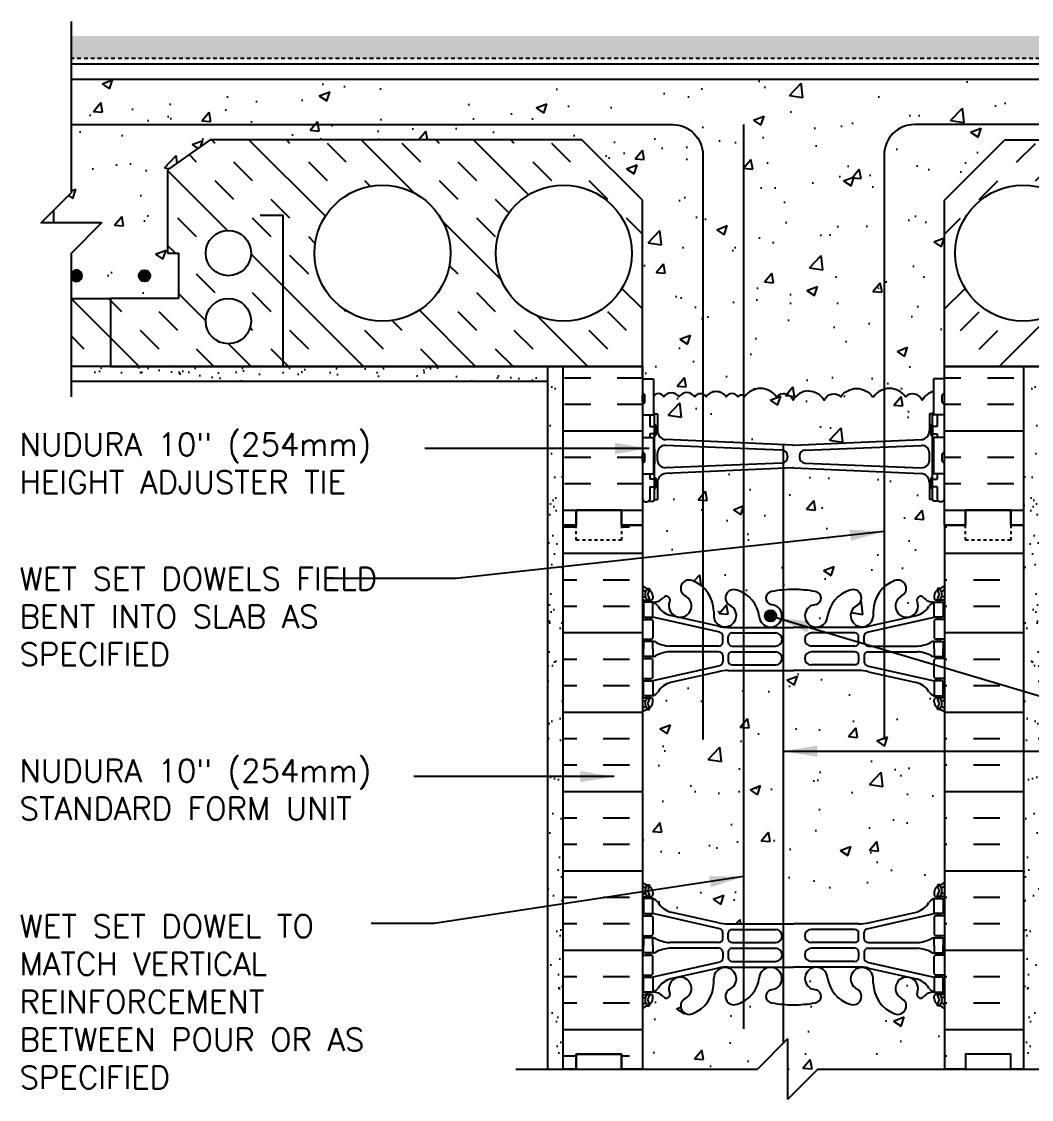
# Model space of a CAD drawing. Header units: inches. Extents: x 241.5 to 293.3, y 25.6 to 101.2.
# Drawn here: x 241.5 to 274.92, y 60.68 to 96.34 of the extents above; entities that cross this region are included whole.
import ezdxf

# ---------------------------------------------------------------- set-up
doc = ezdxf.new("R2010")
doc.units = ezdxf.units.IN
doc.header["$LTSCALE"] = 0.5
doc.header["$MEASUREMENT"] = 0
doc.linetypes.add('DASHED2', pattern=[0.375, 0.25, -0.125])
for name, color, linetype in [('HATCH', 12, 'Continuous'), ('line25', 2, 'Continuous'), ('LINE3', 3, 'Continuous'), ('LINE50', 5, 'Continuous'), ('LINE9', 9, 'Continuous'), ('TEXT', 4, 'Continuous'), ('Web_Edge', 9, 'Continuous')]:
    doc.layers.add(name, color=color, linetype=linetype)
doc.styles.add('DIM', font='romans.shx', dxfattribs={"width": 0.7})
doc.styles.add('ROMANS', font='romans.shx', dxfattribs={"height": 0.75})
doc.styles.get("Standard").update_dxf_attribs({"font": 'romans.shx', "height": 0.75})
doc.linetypes.add('STEEL', pattern='A,0.5,-0.2,["X",Standard,S=0.1,R=0,X=-0.1,Y=-0.05],-0.1', length=0.8)
doc.dimstyles.new('ext_12', dxfattribs={"dimscale": 12, "dimtxt": 0.09375, "dimasz": 0.09375, "dimexe": 0.09375, "dimexo": 0.0625, "dimgap": 0.0625, "dimtad": 1, "dimdec": 1, "dimzin": 3, "dimdsep": 46, "dimlunit": 4, "dimtxsty": 'DIM', "dimcen": 0.09, "dimdle": 0.09375, "dimclrt": 4, "dimadec": 0, "dimazin": 0, "dimtfac": 1, "dimtdec": 1, "dimtmove": 2, "dimatfit": 3, "dimfxl": 1, "dimfrac": 2, "dimtolj": 1, "dimtzin": 0, "dimarcsym": 0})
pattern_1 = [(135, (538.7074, 14.3547), (1.856155, 1.856155), []), (135, (539.326, 14.9734), (1.856155, 1.856155), [0.875, -0.875]), (135, (539.9448, 15.5921), (1.856155, 1.856155), [0.875, -0.875])]
pattern_2 = [(50, (0, 0), (3.5863, -0.31376), [0.375, -4.125]), (355, (0, 0), (-0.693757, 3.76096), [0.3, -3.3]), (100.4514, (0.299, -0.026), (2.892544, 3.4472), [0.3187, -3.50571]), (46.1842, (0, 1), (5.336207, -0.827596), [0.5625, -6.1875]), (96.6356, (0.4447, 0.931), (4.67331, 4.87059), [0.47805, -5.25857]), (351.1842, (0, 1), (4.67331, 4.87059), [0.45, -4.95]), (21, (0.5, 0.75), (2.984535, -2.013094), [0.375, -4.125]), (326, (0.5, 0.75), (1.216577, 3.62575), [0.3, -3.3]), (71.4514, (0.7487, 0.5822), (4.20111, 1.612656), [0.3187, -3.50571]), (37.5, (0, 0), (0.0607993, 1.6644693), [0, -3.26, 0, -3.35, 0, -3.3125]), (7.5, (0, 0), (1.315348, 1.972059), [0, -1.91, 0, -3.185, 0, -1.2625]), (327.5, (-1.115, 0), (2.669112, -0.1127744), [0, -1.25, 0, -3.9, 0, -5.175]), (317.5, (-1.615, 0), (2.91593, 0.500525), [0, -1.625, 0, -2.59, 0, -3.675])]

msp = doc.modelspace()

# ---------------------------------------------------------------- hatches: boundary and pattern name
at = {"layer": 'HATCH'}
h = msp.add_hatch(dxfattribs=at)
h.set_pattern_fill('GRAVEL', color=256, style=0)
h.set_pattern_definition([(228.0128, (0.72, 1), (-7.999998232, -9.000001342), [0.134536, -13.319088]), (184.9697, (0.63, 0.9), (12.0000010515, 0.999991307), [0.230868, -22.855925]), (132.5104, (0.4, 0.88), (9.999990718, -11.000008674), [0.162788, -16.116032]), (267.2737, (0.01, 0.63), (0.999996018, 20.000000295), [0.210238, -20.813558]), (292.8337, (0, 0.42), (-5.0000099054, 11.999996412), [0.206155, -20.409373]), (357.2737, (0.08, 0.23), (-20.000000295, 0.999996018), [0.210238, -20.813558]), (37.6942, (0.29, 0.22), (-13.0000073456, -9.999990405), [0.278029, -27.524849]), (72.2553, (0.51, 0.39), (7.0000107627, 21.9999962312), [0.262488, -25.986321]), (121.4296, (0.59, 0.64), (-8.000008234, 12.9999950365), [0.21095, -20.884073]), (175.2364, (0.48, 0.82), (11.000000946, -0.999991533), [0.240832, -11.800763]), (222.3974, (0.24, 0.84), (-12.000007351, -10.999992082), [0.311448, -30.833375]), (138.8141, (1, 0.62), (-7.000002947, 5.999997313), [0.106301, -10.523844]), (171.4692, (0.92, 0.69), (12.999998285, -2.00000791), [0.202237, -20.021511]), (225, (0.72, 0.72), (-1e-16, -1.0000003), [0.141421, -1.272792]), (203.1986, (0.65, 0.84), (4.99999973, 2.000001325), [0.076158, -7.539615]), (291.8014, (0.58, 0.81), (-0.99999991, 3.00000027), [0.107703, -5.277462]), (30.9638, (0.62, 0.71), (2.99999802, 2.00000248), [0.174929, -5.656023]), (161.5651, (0.77, 0.8), (2.00000043, -0.9999984), [0.126491, -3.035787]), (16.3895, (0, 0.81), (10.000002198, 2.99999271), [0.1772, -17.542845]), (70.3462, (0.17, 0.86), (-3.999995247, -11.000002136), [0.148661, -14.717408]), (293.1986, (0.77, 1), (-2.000001325, 4.99999973), [0.152315, -7.463458]), (343.6105, (0.83, 0.86), (-10.000002198, 2.99999271), [0.1772, -17.542845]), (339.444, (0, 0.19), (-5.000001845, 1.999995996), [0.17088, -8.373124]), (294.7751, (0.16, 0.13), (-4.99999219, 11.000003422), [0.143178, -14.174643]), (66.8014, (0.78, 0), (2.000001325, 4.99999973), [0.152315, -7.463458]), (17.354, (0.84, 0.14), (-13.000002019, -3.999994502), [0.167631, -16.595424]), (69.444, (0.29, 0), (-1.999995996, -5.000001845), [0.08544, -8.458564]), (101.3099, (0.72, 0), (-0.99999763, 4.00000075), [0.05099, -5.048029]), (165.9638, (0.71, 0.05), (3.00000055, -0.99999806), [0.206155, -3.91695]), (186.009, (0.51, 0.1), (9.999999751, 0.9999993175), [0.19105, -18.913923]), (303.6901, (0.62, 0.62), (-1.00000133, 1.99999956), [0.144222, -3.461329]), (353.1572, (0.7, 0.5), (16.9999993655, -2.000007998), [0.251794, -24.927563]), (60.9454, (0.95, 0.47), (-4.000000027, -7.000000385), [0.102956, -10.192674]), (90, (1, 0.56), (-1, 1), [0.06, -0.94]), (120.2564, (0.49, 0.13), (3.999994887, -7.000002456), [0.138924, -13.75352]), (48.0128, (0.42, 0.25), (7.999998232, 9.000001342), [0.269072, -13.184552]), (0, (0.6, 0.45), (1, 1), [0.26, -0.74]), (325.3048, (0.86, 0.45), (-9.999994259, 7.00000861), [0.158114, -15.653274]), (254.0546, (0.99, 0.36), (-0.99999989, -4.000000127), [0.145602, -7.134508]), (207.646, (0.95, 0.22), (-18.999995807, -10.000007713), [0.237065, -23.469474]), (175.4261, (0.74, 0.11), (-13.0000005583, 0.999994801), [0.250799, -24.829074])])
h.paths.add_polyline_path([(290.945, 95.871), (265.4, 95.871), (265.4, 95.121), (290.945, 95.121)])
h.paths.add_polyline_path([(265.4, 95.871), (243.154, 95.871), (243.154, 95.121), (265.4, 95.121)])
h = msp.add_hatch(dxfattribs=at)
h.set_pattern_fill('AR-CONC', color=256, scale=0.5)
h.set_pattern_definition(pattern_2)
h.paths.add_polyline_path([(272.049, 90.434), (274.049, 92.434), (286.359, 92.434), (287.763, 91.444), (287.763, 88.684), (287.403, 88.684), (287.403, 87.184), (289.653, 87.184), (290.945, 87.184), (290.945, 88.684), (289.945, 89.684), (291.543, 89.684), (291.543, 90.086), (290.945, 90.684), (290.945, 94.434), (243.154, 94.434), (243.154, 90.684), (242.556, 90.086), (242.556, 89.684), (244.154, 89.684), (243.154, 88.684), (243.154, 87.184), (244.446, 87.184), (246.696, 87.184), (246.696, 88.684), (246.336, 88.684), (246.336, 91.444), (247.74, 92.434), (260.049, 92.434), (262.049, 90.434), (262.049, 84.529), (262.414, 84.529), (262.414, 83.929, -0.606005), (262.757, 83.932, -0.520567), (263.259, 83.932, -0.520567), (263.78, 83.932, -0.520567), (264.162, 83.932, -0.520567), (264.816, 83.932, -0.520567), (265.213, 83.932, -0.520567), (265.433, 83.932, -0.520567), (266.484, 83.932, -0.520567), (267.035, 83.815, -0.257048), (267.549, 84.13, -0.257048), (268.064, 83.815, -0.520567), (268.615, 83.932, -0.520567), (269.666, 83.932, -0.053186), (269.684, 83.954, -0.053186), (269.703, 83.932, -0.520567), (270.754, 83.932, -0.520567), (271.305, 83.815, -0.199481), (271.684, 84.109), (271.684, 84.529), (272.049, 84.529)])
h = msp.add_hatch(dxfattribs=at)
h.set_pattern_fill('INSUL', color=256, scale=7, angle=45, style=0)
h.set_pattern_definition(pattern_1)
h.paths.add_polyline_path([(249.099, 86.434, 1), (247.599, 86.434, 1)], flags=16)
edge = h.paths.add_edge_path()
edge.add_arc((248.349, 88.684), 0.75, 180, 540, ccw=False)
edge = h.paths.add_edge_path()
edge.add_arc((253.446, 88.684), 2.25, 180, 540, ccw=False)
edge = h.paths.add_edge_path()
edge.add_arc((259.446, 88.684), 2.25, 180, 540, ccw=False)
h.paths.add_polyline_path([(244.446, 87.184), (246.696, 87.184), (246.696, 88.684), (246.336, 88.684), (246.336, 91.444), (247.74, 92.434), (260.049, 92.434), (262.049, 90.434), (262.049, 84.934), (244.446, 84.934)])
h = msp.add_hatch(dxfattribs=at)
h.set_pattern_fill('INSUL', color=256, scale=7, angle=45, style=0)
h.set_pattern_definition([(45, (-4.6086, 14.3547), (-1.856155, 1.856155), []), (45, (-5.2273, 14.9734), (-1.856155, 1.856155), [0.875, -0.875]), (45, (-5.846, 15.5921), (-1.856155, 1.856155), [0.875, -0.875])])
h.paths.add_polyline_path([(285, 86.434, -1), (286.5, 86.434, -1)], flags=16)
edge = h.paths.add_edge_path()
edge.add_arc((285.75, 88.684), 0.75, 0, 360)
edge = h.paths.add_edge_path()
edge.add_arc((280.653, 88.684), 2.25, 0, 360)
edge = h.paths.add_edge_path()
edge.add_arc((274.653, 88.684), 2.25, 0, 360)
h.paths.add_polyline_path([(289.653, 87.184), (287.403, 87.184), (287.403, 88.684), (287.763, 88.684), (287.763, 91.444), (286.359, 92.434), (274.049, 92.434), (272.049, 90.434), (272.049, 84.934), (289.653, 84.934)])
h = msp.add_hatch(dxfattribs=at)
h.set_pattern_fill('INSUL', color=256, scale=7, angle=45, style=0)
h.set_pattern_definition(pattern_1)
h.paths.add_polyline_path([(244.446, 87.184), (243.154, 87.184), (243.154, 84.934), (244.446, 84.934)])
h = msp.add_hatch(dxfattribs=at)
h.set_pattern_fill('AR-SAND', color=256, scale=0.5, style=0)
h.set_pattern_definition([(142.5, (460.34654, -49.55816), (0.0314967, 0.963412), [0, -0.76, 0, -0.85, 0, -0.8125]), (172.5, (460.3465, -49.5582), (-0.8848884, 1.411073), [0, -0.41, 0, -0.685, 0, -0.2625]), (212.5, (460.96154, -49.55816), (-1.557071, 0.0028295), [0, -0.25, 0, -0.9, 0, -1.175]), (222.5, (460.9615, -49.5582), (-1.503063, 0.438838), [0, -0.125, 0, -0.59, 0, -0.675])])
h.paths.add_polyline_path([(255.424, 84.934), (255.424, 84.809, 0.414214), (255.549, 84.684), (258.674, 84.684, -0.131652), (258.924, 84.617), (258.924, 84.434), (243.154, 84.434), (243.154, 84.934)])
h = msp.add_hatch(dxfattribs=at)
h.set_pattern_fill('INSUL', color=256, scale=7, style=0)
h.set_pattern_definition([(0, (273.466, 82.8075), (0, 2.625), []), (0, (273.466, 83.6825), (0, 2.625), [0.875, -0.875]), (0, (273.466, 84.5575), (0, 2.625), [0.875, -0.875])])
h.paths.add_polyline_path([(274.674, 84.934), (272.049, 84.934), (272.049, 84.529), (272.049, 79.684), (272.737, 79.684), (272.737, 80.184), (274.237, 80.184), (274.237, 79.684), (274.674, 79.684)])
h.paths.add_polyline_path([(262.049, 84.934), (259.424, 84.934), (259.424, 79.684), (259.862, 79.684), (259.862, 80.184), (261.362, 80.184), (261.362, 79.684), (262.049, 79.684)])
h = msp.add_hatch(dxfattribs=at)
h.set_pattern_fill('AR-SAND', color=256, scale=0.5, style=0)
h.set_pattern_definition([(142.5, (457.18214, -47.9762), (0.0314967, 0.963412), [0, -0.76, 0, -0.85, 0, -0.8125]), (172.5, (457.1821, -47.9762), (-0.8848884, 1.411073), [0, -0.41, 0, -0.685, 0, -0.2625]), (212.5, (457.79714, -47.9762), (-1.557071, 0.0028295), [0, -0.25, 0, -0.9, 0, -1.175]), (222.5, (457.7971, -47.9762), (-1.503063, 0.438838), [0, -0.125, 0, -0.59, 0, -0.675])])
edge = h.paths.add_edge_path()
edge.add_arc((258.674, 84.184), 0.5, 0, 60, ccw=False)
edge.add_line((259.174, 84.184), (259.174, 81.934))
edge.add_line((259.174, 81.934), (259.299, 81.434))
edge.add_line((259.299, 81.434), (259.424, 81.434))
edge.add_line((259.424, 81.434), (259.424, 79.684))
edge.add_line((259.424, 79.684), (259.424, 61.684))
edge.add_line((259.424, 61.684), (258.924, 61.684))
edge.add_line((258.924, 61.684), (258.924, 84.617))
h = msp.add_hatch(dxfattribs=at)
h.set_pattern_fill('AR-SAND', color=256, scale=0.5, style=0)
h.set_pattern_definition([(37.5, (76.9167, -47.9762), (-0.0314967, 0.963412), [0, -0.76, 0, -0.85, 0, -0.8125]), (7.5, (76.9167, -47.9762), (0.8848884, 1.411073), [0, -0.41, 0, -0.685, 0, -0.2625]), (327.5, (76.3017, -47.9762), (1.557071, 0.0028295), [0, -0.25, 0, -0.9, 0, -1.175]), (317.5, (76.3017, -47.9762), (1.503063, 0.438838), [0, -0.125, 0, -0.59, 0, -0.675])])
edge = h.paths.add_edge_path()
edge.add_arc((275.424, 84.184), 0.5, 120, 180)
edge.add_line((274.924, 84.184), (274.924, 81.934))
edge.add_line((274.924, 81.934), (274.799, 81.434))
edge.add_line((274.799, 81.434), (274.674, 81.434))
edge.add_line((274.674, 81.434), (274.674, 79.684))
edge.add_line((274.674, 79.684), (274.674, 61.684))
edge.add_line((274.674, 61.684), (275.174, 61.684))
edge.add_line((275.174, 61.684), (275.174, 84.617))
h = msp.add_hatch(dxfattribs=at)
h.set_pattern_fill('AR-CONC', color=256, scale=0.5)
h.set_pattern_definition(pattern_2)
h.paths.add_polyline_path([(272.049, 63.684, 0.08841), (271.903, 63.781), (271.813, 63.781), (271.813, 63.823, -0.249069), (271.703, 64.03), (271.703, 64.097, -0.414214), (271.766, 64.16), (271.813, 64.16), (271.813, 64.23), (271.708, 64.23, 0.231736), (271.351, 64.079, -0.8344), (271.139, 64.204), (271.151, 64.226, 2.155404), (270.612, 64.031, -1), (270.399, 63.52, -0.311223), (269.69, 64.536), (269.69, 64.701, 1.661382), (269.129, 64.348, -1), (268.916, 63.837, -0.30095), (268.179, 64.71, 1.661382), (267.618, 64.357, 0.055617), (267.798, 64.311, -0.843243), (267.763, 63.879, -0.047544), (267.049, 63.814, -0.047544), (266.336, 63.879, -0.843243), (266.301, 64.311, 0.055617), (266.481, 64.357, 1.661382), (265.919, 64.71, -0.30095), (265.183, 63.837, -1), (264.97, 64.348, 1.661382), (264.409, 64.701), (264.409, 64.536, -0.311223), (263.7, 63.52, -1), (263.487, 64.031, 2.155404), (262.948, 64.226), (262.96, 64.204, -0.834375), (262.748, 64.079, 0.23174), (262.39, 64.23), (262.285, 64.23), (262.285, 64.16), (262.333, 64.16, -0.414214), (262.395, 64.097), (262.395, 64.03, -0.249069), (262.285, 63.823), (262.285, 63.781), (262.195, 63.781, 0.088416), (262.049, 63.684), (262.049, 61.684), (265.855, 61.684), (266.855, 62.684), (266.855, 60.684), (267.855, 61.684), (272.049, 61.684)])
h.paths.add_polyline_path([(272.049, 73.491, 0.08841), (271.903, 73.589), (271.813, 73.589), (271.813, 73.63, -0.249069), (271.703, 73.837), (271.703, 73.905, -0.414214), (271.766, 73.967), (271.813, 73.967), (271.813, 74.037), (271.708, 74.037, -0.155529), (271.533, 74.172, 0.180914), (271.115, 74.483), (269.534, 74.836, 0.054974), (269.207, 74.872), (267.049, 74.872), (264.891, 74.872, 0.054974), (264.565, 74.836), (262.984, 74.483, 0.180914), (262.566, 74.172, -0.155529), (262.39, 74.037), (262.285, 74.037), (262.285, 73.967), (262.333, 73.967, -0.414214), (262.395, 73.905), (262.395, 73.837, -0.249069), (262.285, 73.63), (262.285, 73.589), (262.195, 73.589, 0.088416), (262.049, 73.491), (262.049, 67.876, 0.088416), (262.195, 67.779), (262.285, 67.779), (262.285, 67.737, -0.249069), (262.395, 67.53), (262.395, 67.462, -0.414214), (262.333, 67.4), (262.285, 67.4), (262.285, 67.33), (262.39, 67.33, -0.155529), (262.566, 67.196, 0.180914), (262.984, 66.884), (264.565, 66.531, 0.054974), (264.891, 66.495), (267.049, 66.495), (269.207, 66.495, 0.054974), (269.534, 66.531), (271.115, 66.884, 0.180914), (271.533, 67.196, -0.155529), (271.708, 67.33), (271.813, 67.33), (271.813, 67.4), (271.766, 67.4, -0.414214), (271.703, 67.462), (271.703, 67.53, -0.249069), (271.813, 67.737), (271.813, 67.779), (271.903, 67.779, 0.08841), (272.049, 67.876)])
h.paths.add_polyline_path([(272.049, 79.684), (272.049, 80.532), (271.969, 80.452), (271.879, 80.452), (271.849, 80.482), (271.699, 80.482, -0.414214), (271.649, 80.532), (271.649, 80.902), (271.599, 80.902), (271.599, 81.252), (271.649, 81.252), (271.649, 82.652), (271.599, 82.652), (271.599, 83.002), (271.649, 83.002), (271.649, 83.372, -0.327813), (271.684, 83.419), (271.684, 84.109, 0.199481), (271.305, 83.815, 0.520567), (270.754, 83.932, 0.520567), (269.703, 83.932, 0.053186), (269.684, 83.954, 0.053186), (269.666, 83.932, 0.520567), (268.615, 83.932, 0.520567), (268.064, 83.815, 0.257048), (267.549, 84.13, 0.257048), (267.035, 83.815, 0.520567), (266.484, 83.932, 0.520567), (265.433, 83.932, 0.520567), (265.213, 83.932, 0.520567), (264.816, 83.932, 0.520567), (264.162, 83.932, 0.520567), (263.78, 83.932, 0.520567), (263.259, 83.932, 0.520567), (262.757, 83.932, 0.606005), (262.414, 83.929), (262.414, 83.419, -0.327813), (262.449, 83.372), (262.449, 83.002), (262.499, 83.002), (262.499, 82.652), (262.449, 82.652), (262.449, 81.252), (262.499, 81.252), (262.499, 80.902), (262.449, 80.902), (262.449, 80.532, -0.414214), (262.399, 80.482), (262.299, 80.482), (262.249, 80.482), (262.219, 80.452), (262.129, 80.452), (262.049, 80.532), (262.049, 79.684), (262.049, 77.684, 0.088416), (262.195, 77.586), (262.285, 77.586), (262.285, 77.545, -0.249069), (262.395, 77.337), (262.395, 77.27, -0.414214), (262.333, 77.207), (262.285, 77.207), (262.285, 77.137), (262.39, 77.137, 0.231736), (262.748, 77.289, -0.8344), (262.96, 77.163), (262.948, 77.142, 2.155404), (263.487, 77.336, -1), (263.7, 77.847, -0.311223), (264.409, 76.831), (264.409, 76.666, 1.661382), (264.97, 77.019, -1), (265.183, 77.53, -0.30095), (265.919, 76.658, 1.661382), (266.481, 77.01, 0.055617), (266.301, 77.056, -0.843243), (266.336, 77.488, -0.047544), (267.049, 77.553, -0.047544), (267.763, 77.488, -0.843243), (267.798, 77.056, 0.055617), (267.618, 77.01, 1.661382), (268.179, 76.658, -0.30095), (268.916, 77.53, -1), (269.129, 77.019, 1.661382), (269.69, 76.666), (269.69, 76.831, -0.311223), (270.399, 77.847, -1), (270.612, 77.336, 2.155404), (271.151, 77.142), (271.139, 77.163, -0.834375), (271.351, 77.289, 0.23174), (271.708, 77.137), (271.813, 77.137), (271.813, 77.207), (271.766, 77.207, -0.414214), (271.703, 77.27), (271.703, 77.337, -0.249069), (271.813, 77.545), (271.813, 77.586), (271.903, 77.586, 0.08841), (272.049, 77.684)])
h.paths.add_polyline_path([(262.809, 81.583, -0.425773), (262.549, 81.833), (262.549, 82.07, -0.425773), (262.809, 82.32), (266.666, 82.169, -0.390098), (266.849, 81.969), (266.849, 81.934, -0.390098), (266.666, 81.735)], flags=16)
h.paths.add_polyline_path([(267.249, 81.934), (267.249, 81.969, -0.390098), (267.433, 82.169), (271.29, 82.32, -0.425773), (271.549, 82.07), (271.549, 81.833, -0.425773), (271.29, 81.583), (267.433, 81.735, -0.390098)], flags=16)
h = msp.add_hatch(dxfattribs=at)
h.set_pattern_fill('INSUL', color=256, scale=7, style=0)
h.paths.add_polyline_path([(262.049, 79.684), (261.362, 79.684), (261.362, 79.184), (259.862, 79.184), (259.862, 79.684), (259.424, 79.684), (259.424, 61.684), (259.862, 61.684), (259.862, 62.184), (261.362, 62.184), (261.362, 61.684), (262.049, 61.684)])
h.paths.add_polyline_path([(274.674, 79.684), (274.237, 79.684), (274.237, 79.184), (272.737, 79.184), (272.737, 79.684), (272.049, 79.684), (272.049, 61.684), (272.737, 61.684), (272.737, 62.184), (274.237, 62.184), (274.237, 61.684), (274.674, 61.684)])
at = {"layer": 'LINE3'}
for points in [[(243.154, 88.018, -4.219488), (243.154, 87.849)], [(245.759, 87.934, 1), (245.384, 87.934, 1)], [(266.481, 76.685, 1), (266.106, 76.685, 1)]]:
    msp.add_hatch(color=256, dxfattribs=at).paths.add_polyline_path(points)

# ---------------------------------------------------------------- linework, layer by layer
at = {"layer": 'HATCH'}
for p, q in [((245.703, 88.073), (245.703, 88.073)), ((246.491, 84.934), (246.464, 84.96)), ((249.319, 84.934), (249.293, 84.96)), ((254.976, 84.934), (254.95, 84.96)), ((257.804, 84.934), (257.778, 84.96))]:
    msp.add_line(p, q, dxfattribs=at)
for points in [[(267.549, 84.13, 0.257048), (267.035, 83.815, 0.520567), (266.484, 83.932, 0.520567), (265.433, 83.932, 0.520567), (265.213, 83.932, 0.520567), (264.816, 83.932, 0.520567), (264.162, 83.932, 0.520567), (263.78, 83.932, 0.520567), (263.259, 83.932, 0.520567), (262.757, 83.932, 0.606005), (262.414, 83.929, 0.204172)], [(267.549, 84.13, -0.257048), (268.064, 83.815, -0.520567), (268.615, 83.932, -0.520567), (269.666, 83.932, -0.053186), (269.684, 83.954, -0.053186)], [(271.684, 84.109, 0.199481), (271.305, 83.815, 0.520567), (270.754, 83.932, 0.520567), (269.703, 83.932, 0.053186), (269.684, 83.954)]]:
    msp.add_lwpolyline(points, format="xyb", dxfattribs=at)
at = {"layer": 'line25'}
for p, q in [((243.154, 94.434), (290.945, 94.434)), ((247.74, 92.434), (246.336, 91.444)), ((260.049, 92.434), (247.74, 92.434)), ((262.049, 90.434), (260.049, 92.434)), ((272.049, 90.434), (274.049, 92.434)), ((274.049, 92.434), (286.359, 92.434)), ((246.336, 91.444), (246.336, 88.684)), ((262.049, 84.529), (262.049, 90.434)), ((272.049, 84.529), (272.049, 90.434)), ((246.336, 88.684), (246.696, 88.684)), ((246.696, 88.684), (246.696, 87.184)), ((246.696, 87.184), (244.446, 87.184)), ((244.446, 87.184), (244.446, 84.934)), ((262.049, 84.934), (243.154, 84.934)), ((244.446, 84.934), (262.049, 84.934)), ((262.049, 84.934), (262.049, 79.684)), ((272.049, 84.934), (290.945, 84.934)), ((272.049, 79.684), (272.049, 84.934)), ((289.653, 84.934), (272.049, 84.934)), ((262.049, 84.529), (262.414, 84.529)), ((262.414, 84.529), (262.414, 83.329)), ((271.684, 84.529), (271.684, 83.329)), ((272.049, 84.529), (271.684, 84.529)), ((262.049, 83.329), (262.414, 83.329)), ((272.049, 83.329), (271.684, 83.329)), ((262.049, 82.579), (262.414, 82.579)), ((262.414, 82.579), (262.414, 81.379)), ((272.049, 82.579), (271.684, 82.579)), ((271.684, 82.579), (271.684, 81.379)), ((262.049, 81.379), (262.414, 81.379)), ((272.049, 81.379), (271.684, 81.379)), ((262.049, 79.684), (262.049, 61.684)), ((272.049, 79.684), (272.049, 61.684))]:
    msp.add_line(p, q, dxfattribs=at)
for points in [[(242.556, 90.086), (242.556, 89.684)], [(243.154, 87.184), (244.446, 87.184), (244.446, 84.934), (243.154, 84.934)]]:
    msp.add_lwpolyline(points, dxfattribs=at)
at = {"layer": 'LINE3', "linetype": 'STEEL'}
msp.add_line((243.154, 92.934), (258.549, 92.934), dxfattribs=at)
at = {"layer": 'LINE3'}
for p, q in [((265.4, 92.934), (265.4, 63.021)), ((266.709, 82.328), (266.709, 62.538))]:
    msp.add_line(p, q, dxfattribs=at)
for points in [[(258.549, 92.934), (263.049, 92.934, -0.414214), (264.049, 91.934), (264.049, 72.596)], [(275.549, 92.934), (271.049, 92.934, 0.414214), (270.049, 91.934), (270.049, 72.596)]]:
    msp.add_lwpolyline(points, format="xyb", dxfattribs=at)
for centre in [(245.571, 87.934), (266.293, 76.685)]:
    msp.add_circle(centre, 0.188, dxfattribs=at)
msp.add_arc((243.321, 87.934), 0.188, 206.6657, 153.3343, dxfattribs=at)
at = {"layer": 'LINE50', "color": 9, "linetype": 'DASHED2'}
msp.add_line((290.945, 95.121), (243.154, 95.121), dxfattribs=at)
at = {"layer": 'LINE50'}
for p, q in [((259.424, 79.684), (259.424, 84.934)), ((274.674, 79.684), (274.674, 84.934)), ((259.424, 61.684), (259.424, 79.684)), ((274.674, 61.684), (274.674, 79.684))]:
    msp.add_line(p, q, dxfattribs=at)
for points in [[(262.049, 79.684), (261.362, 79.684), (261.362, 80.184), (259.862, 80.184), (259.862, 79.684), (259.424, 79.684)], [(259.424, 79.684), (259.862, 79.684), (259.862, 80.184), (261.362, 80.184), (261.362, 79.684), (262.049, 79.684)], [(272.049, 79.684), (272.737, 79.684), (272.737, 80.184), (274.237, 80.184), (274.237, 79.684), (274.674, 79.684)], [(274.674, 79.684), (274.237, 79.684), (274.237, 80.184), (272.737, 80.184), (272.737, 79.684), (272.049, 79.684)], [(262.049, 61.684), (261.362, 61.684), (261.362, 62.184), (259.862, 62.184), (259.862, 61.684), (259.424, 61.684)], [(259.424, 61.684), (259.862, 61.684), (259.862, 62.184), (261.362, 62.184), (261.362, 61.684), (262.049, 61.684)], [(274.674, 61.684), (274.237, 61.684), (274.237, 62.184), (272.737, 62.184), (272.737, 61.684), (272.049, 61.684)]]:
    msp.add_lwpolyline(points, dxfattribs=at)
at = {"layer": 'LINE9'}
for p, q in [((258.924, 61.684), (258.924, 84.934)), ((258.924, 84.434), (243.154, 84.434)), ((262.049, 83.759), (262.049, 83.979)), ((262.049, 83.924), (262.049, 83.924)), ((262.049, 83.814), (262.049, 83.814)), ((262.089, 84.019), (262.089, 84.019)), ((262.129, 83.759), (262.129, 83.979)), ((271.969, 83.759), (271.969, 83.979)), ((272.009, 84.019), (272.009, 84.019)), ((272.049, 83.759), (272.049, 83.979)), ((272.049, 83.924), (272.049, 83.924)), ((272.049, 83.814), (272.049, 83.814)), ((262.089, 83.719), (262.089, 83.719)), ((272.009, 83.719), (272.009, 83.719)), ((262.299, 83.329), (262.299, 82.952)), ((262.449, 80.532), (262.449, 83.372)), ((262.449, 83.372), (262.549, 83.372)), ((262.449, 83.352), (262.449, 83.352)), ((262.549, 83.372), (262.549, 82.811)), ((271.649, 83.372), (271.549, 83.372)), ((271.549, 83.372), (271.549, 82.811)), ((271.649, 80.532), (271.649, 83.372)), ((271.649, 83.352), (271.649, 83.352)), ((271.799, 83.329), (271.799, 82.952)), ((262.449, 83.002), (262.499, 83.002)), ((262.499, 83.002), (262.499, 82.652)), ((271.599, 83.002), (271.599, 82.652)), ((271.649, 83.002), (271.599, 83.002)), ((262.299, 82.702), (262.299, 82.579)), ((262.449, 82.652), (262.499, 82.652)), ((267.033, 82.328), (262.825, 82.512)), ((267.066, 82.328), (271.274, 82.512)), ((271.649, 82.652), (271.599, 82.652)), ((271.799, 82.702), (271.799, 82.579)), ((262.049, 81.809), (262.049, 82.029)), ((262.089, 82.069), (262.089, 82.069)), ((262.129, 81.809), (262.129, 82.029)), ((262.549, 81.833), (262.549, 82.07)), ((266.666, 82.169), (262.809, 82.32)), ((267.433, 82.169), (271.29, 82.32)), ((271.549, 81.833), (271.549, 82.07)), ((271.969, 81.809), (271.969, 82.029)), ((272.009, 82.069), (272.009, 82.069)), ((272.049, 81.809), (272.049, 82.029)), ((262.049, 81.974), (262.049, 81.974)), ((262.049, 81.864), (262.049, 81.864)), ((262.089, 81.769), (262.089, 81.769)), ((266.666, 81.735), (262.809, 81.583)), ((266.849, 81.969), (266.849, 81.934)), ((267.249, 81.969), (267.249, 81.934)), ((267.433, 81.735), (271.29, 81.583)), ((272.009, 81.769), (272.009, 81.769)), ((272.049, 81.974), (272.049, 81.974)), ((272.049, 81.864), (272.049, 81.864)), ((262.299, 81.379), (262.299, 81.202)), ((267.033, 81.575), (262.825, 81.391)), ((267.066, 81.575), (271.274, 81.391)), ((271.799, 81.379), (271.799, 81.202)), ((262.299, 80.952), (262.299, 80.532)), ((262.449, 81.252), (262.499, 81.252)), ((262.499, 81.252), (262.499, 80.902)), ((262.549, 81.093), (262.549, 80.532)), ((271.549, 81.093), (271.549, 80.532)), ((271.649, 81.252), (271.599, 81.252)), ((271.599, 81.252), (271.599, 80.902)), ((271.799, 80.952), (271.799, 80.532)), ((262.449, 80.902), (262.499, 80.902)), ((271.649, 80.902), (271.599, 80.902)), ((262.049, 80.532), (262.129, 80.452)), ((262.129, 80.452), (262.219, 80.452)), ((262.299, 80.532), (262.219, 80.452)), ((262.249, 80.482), (262.399, 80.482)), ((262.299, 80.482), (262.399, 80.482)), ((262.449, 80.532), (262.549, 80.532)), ((271.649, 80.532), (271.549, 80.532)), ((271.799, 80.482), (271.699, 80.482)), ((271.849, 80.482), (271.699, 80.482)), ((271.799, 80.532), (271.879, 80.452)), ((271.969, 80.452), (271.879, 80.452)), ((272.049, 80.532), (271.969, 80.452)), ((266.855, 62.684), (265.855, 61.684)), ((266.855, 62.684), (266.855, 60.684)), ((257.86, 61.684), (265.855, 61.684)), ((267.855, 61.684), (266.855, 60.684)), ((267.855, 61.684), (276.213, 61.684))]:
    msp.add_line(p, q, dxfattribs=at)
for points in [[(243.154, 83.934), (243.154, 88.684), (244.154, 89.684), (242.154, 89.684), (243.154, 90.684), (243.154, 96.345)], [(290.945, 94.934), (243.154, 94.934)], [(249.398, 89.934), (250.148, 89.934), (250.148, 84.934)], [(262.299, 82.952), (262.449, 82.952), (262.449, 82.702), (262.299, 82.702)], [(271.799, 82.952), (271.649, 82.952), (271.649, 82.702), (271.799, 82.702)], [(262.414, 82.202), (262.449, 82.202), (262.449, 81.702), (262.414, 81.702)], [(271.684, 82.202), (271.649, 82.202), (271.649, 81.702), (271.684, 81.702)], [(262.299, 80.952), (262.449, 80.952), (262.449, 81.202), (262.299, 81.202)], [(271.799, 80.952), (271.649, 80.952), (271.649, 81.202), (271.799, 81.202)]]:
    msp.add_lwpolyline(points, dxfattribs=at)
at = {"layer": 'LINE9', "linetype": 'DASHED2', "ltscale": 0.15}
for points in [[(261.362, 79.684), (261.362, 79.684), (261.362, 79.184), (259.862, 79.184), (259.862, 79.684), (259.862, 79.684)], [(274.237, 79.684), (274.237, 79.684), (274.237, 79.184), (272.737, 79.184), (272.737, 79.684), (272.737, 79.684)]]:
    msp.add_lwpolyline(points, dxfattribs=at)
at = {"layer": 'LINE9'}
for centre, radius in [((253.446, 88.684), 2.25), ((259.446, 88.684), 2.25), ((274.653, 88.684), 2.25), ((248.349, 88.684), 0.75), ((248.349, 86.434), 0.75)]:
    msp.add_circle(centre, radius, dxfattribs=at)
for centre, radius, start, end in [((262.089, 83.979), 0.04, 90, 180), ((262.089, 83.979), 0.04, 360, 90), ((272.009, 83.979), 0.04, 90, 180), ((272.009, 83.979), 0.04, 0, 90), ((262.089, 83.759), 0.04, 180, 270), ((262.089, 83.759), 0.04, 270, 0), ((272.009, 83.759), 0.04, 180, 270), ((272.009, 83.759), 0.04, 270, 0), ((262.399, 83.372), 0.05, 0, 72.5993), ((271.699, 83.372), 0.05, 107.4007, 180), ((262.849, 82.811), 0.3, 180, 265.2426), ((271.249, 82.811), 0.3, 274.7574, 0), ((262.089, 82.029), 0.04, 90, 180), ((262.089, 82.029), 0.04, 360, 90), ((262.799, 82.07), 0.25, 87.7479, 180), ((266.649, 81.969), 0.2, 0, 85.2426), ((267.049, 82.527), 0.2, 265.2426, 270), ((267.049, 82.527), 0.2, 270, 274.7574), ((267.449, 81.969), 0.2, 94.7574, 180), ((271.299, 82.07), 0.25, 0, 92.2521), ((272.009, 82.029), 0.04, 90, 180), ((272.009, 82.029), 0.04, 0, 90), ((262.089, 81.809), 0.04, 180, 270), ((262.089, 81.809), 0.04, 270, 0), ((262.799, 81.833), 0.25, 180, 272.2521), ((266.649, 81.934), 0.2, 274.7574, 0), ((267.449, 81.934), 0.2, 180, 265.2426), ((271.299, 81.833), 0.25, 267.7479, 0), ((272.009, 81.809), 0.04, 180, 270), ((272.009, 81.809), 0.04, 270, 0), ((262.849, 81.093), 0.3, 94.7574, 180), ((267.049, 81.376), 0.2, 90, 94.7574), ((267.049, 81.376), 0.2, 85.2426, 90), ((271.249, 81.093), 0.3, 0, 85.2426), ((262.399, 80.532), 0.05, 270, 0), ((271.699, 80.532), 0.05, 180, 270)]:
    msp.add_arc(centre, radius, start, end, dxfattribs=at)
at = {"layer": 'Web_Edge'}
for p, q in [((262.195, 77.586), (262.285, 77.586)), ((262.285, 77.586), (262.285, 77.545)), ((271.903, 77.586), (271.813, 77.586)), ((271.813, 77.586), (271.813, 77.545)), ((262.049, 77.307), (262.127, 77.307)), ((262.049, 77.207), (262.333, 77.207)), ((262.195, 77.207), (262.195, 77.137)), ((262.285, 77.207), (262.285, 77.137)), ((262.395, 77.337), (262.395, 77.27)), ((262.948, 77.142), (262.96, 77.163)), ((271.151, 77.142), (271.139, 77.163)), ((271.703, 77.337), (271.703, 77.27)), ((272.049, 77.207), (271.766, 77.207)), ((271.813, 77.207), (271.813, 77.137)), ((271.903, 77.207), (271.903, 77.137)), ((272.049, 77.307), (271.972, 77.307)), ((264.565, 76.339), (262.984, 76.692)), ((264.409, 76.831), (264.409, 76.666)), ((269.534, 76.339), (271.115, 76.692)), ((269.69, 76.831), (269.69, 76.666)), ((262.049, 76.567), (262.333, 76.567)), ((262.195, 76.637), (262.195, 76.567)), ((262.285, 76.637), (262.285, 76.567)), ((264.608, 76.141), (262.39, 76.637)), ((262.395, 76.505), (262.395, 75.97)), ((269.491, 76.141), (271.708, 76.637)), ((271.703, 76.505), (271.703, 75.97)), ((272.049, 76.567), (271.766, 76.567)), ((271.813, 76.637), (271.813, 76.567)), ((271.903, 76.637), (271.903, 76.567)), ((264.706, 75.807), (264.706, 76.019)), ((264.891, 76.303), (267.049, 76.303)), ((264.893, 75.807), (264.893, 75.991)), ((265.018, 76.116), (266.458, 76.116)), ((269.207, 76.303), (267.049, 76.303)), ((269.081, 76.116), (267.641, 76.116)), ((269.206, 75.807), (269.206, 75.991)), ((269.393, 75.807), (269.393, 76.019)), ((262.049, 75.907), (262.333, 75.907)), ((262.195, 75.907), (262.195, 75.837)), ((262.285, 75.907), (262.285, 75.837)), ((264.581, 75.682), (262.943, 75.682)), ((265.018, 75.682), (266.458, 75.682)), ((269.081, 75.682), (267.641, 75.682)), ((269.518, 75.682), (271.156, 75.682)), ((272.049, 75.907), (271.766, 75.907)), ((271.813, 75.907), (271.813, 75.837)), ((271.903, 75.907), (271.903, 75.837)), ((262.049, 75.267), (262.333, 75.267)), ((262.195, 75.267), (262.195, 75.337)), ((262.285, 75.267), (262.285, 75.337)), ((264.581, 75.493), (262.943, 75.493)), ((264.706, 75.368), (264.706, 75.156)), ((264.893, 75.368), (264.893, 75.184)), ((265.018, 75.493), (266.458, 75.493)), ((269.081, 75.493), (267.641, 75.493)), ((269.206, 75.368), (269.206, 75.184)), ((269.393, 75.368), (269.393, 75.156)), ((269.518, 75.493), (271.156, 75.493)), ((272.049, 75.267), (271.766, 75.267)), ((271.813, 75.267), (271.813, 75.337)), ((271.903, 75.267), (271.903, 75.337)), ((264.608, 75.034), (262.39, 74.537)), ((262.395, 74.67), (262.395, 75.205)), ((265.018, 75.059), (266.458, 75.059)), ((269.081, 75.059), (267.641, 75.059)), ((269.491, 75.034), (271.708, 74.537)), ((271.703, 74.67), (271.703, 75.205)), ((262.049, 74.607), (262.333, 74.607)), ((262.195, 74.537), (262.195, 74.607)), ((262.285, 74.537), (262.285, 74.607)), ((264.565, 74.836), (262.984, 74.483)), ((264.891, 74.872), (267.049, 74.872)), ((269.207, 74.872), (267.049, 74.872)), ((269.534, 74.836), (271.115, 74.483)), ((272.049, 74.607), (271.766, 74.607)), ((271.813, 74.537), (271.813, 74.607)), ((271.903, 74.537), (271.903, 74.607)), ((262.049, 73.967), (262.333, 73.967)), ((262.049, 73.867), (262.127, 73.867)), ((262.195, 73.967), (262.195, 74.037)), ((262.285, 73.967), (262.285, 74.037)), ((262.395, 73.837), (262.395, 73.905)), ((271.703, 73.837), (271.703, 73.905)), ((272.049, 73.967), (271.766, 73.967)), ((271.813, 73.967), (271.813, 74.037)), ((271.903, 73.967), (271.903, 74.037)), ((272.049, 73.867), (271.972, 73.867)), ((262.195, 73.589), (262.285, 73.589)), ((262.285, 73.589), (262.285, 73.63)), ((271.813, 73.589), (271.813, 73.63)), ((271.903, 73.589), (271.813, 73.589)), ((262.195, 67.779), (262.285, 67.779)), ((262.285, 67.779), (262.285, 67.737)), ((271.903, 67.779), (271.813, 67.779)), ((271.813, 67.779), (271.813, 67.737)), ((262.049, 67.5), (262.127, 67.5)), ((262.049, 67.4), (262.333, 67.4)), ((262.195, 67.4), (262.195, 67.33)), ((262.285, 67.4), (262.285, 67.33)), ((262.395, 67.53), (262.395, 67.462)), ((271.703, 67.53), (271.703, 67.462)), ((272.049, 67.4), (271.766, 67.4)), ((271.813, 67.4), (271.813, 67.33)), ((271.903, 67.4), (271.903, 67.33)), ((272.049, 67.5), (271.972, 67.5)), ((262.049, 66.76), (262.333, 66.76)), ((262.195, 66.83), (262.195, 66.76)), ((262.285, 66.83), (262.285, 66.76)), ((264.608, 66.333), (262.39, 66.83)), ((262.395, 66.697), (262.395, 66.162)), ((264.565, 66.531), (262.984, 66.884)), ((269.491, 66.333), (271.708, 66.83)), ((269.534, 66.531), (271.115, 66.884)), ((271.703, 66.697), (271.703, 66.162)), ((272.049, 66.76), (271.766, 66.76)), ((271.813, 66.83), (271.813, 66.76)), ((271.903, 66.83), (271.903, 66.76)), ((264.891, 66.495), (267.049, 66.495)), ((269.207, 66.495), (267.049, 66.495)), ((262.049, 66.1), (262.333, 66.1)), ((262.195, 66.1), (262.195, 66.03)), ((262.285, 66.1), (262.285, 66.03)), ((264.706, 65.999), (264.706, 66.211)), ((264.893, 66), (264.893, 66.184)), ((265.018, 66.309), (266.458, 66.309)), ((269.081, 66.309), (267.641, 66.309)), ((269.206, 66), (269.206, 66.184)), ((269.393, 65.999), (269.393, 66.211)), ((272.049, 66.1), (271.766, 66.1)), ((271.813, 66.1), (271.813, 66.03)), ((271.903, 66.1), (271.903, 66.03)), ((264.581, 65.874), (262.943, 65.874)), ((264.581, 65.686), (262.943, 65.686)), ((265.018, 65.875), (266.458, 65.875)), ((265.018, 65.685), (266.458, 65.685)), ((269.081, 65.875), (267.641, 65.875)), ((269.081, 65.685), (267.641, 65.685)), ((269.518, 65.874), (271.156, 65.874)), ((269.518, 65.686), (271.156, 65.686)), ((262.049, 65.46), (262.333, 65.46)), ((262.195, 65.46), (262.195, 65.53)), ((262.285, 65.46), (262.285, 65.53)), ((262.395, 64.862), (262.395, 65.397)), ((264.706, 65.561), (264.706, 65.348)), ((264.893, 65.56), (264.893, 65.376)), ((269.206, 65.56), (269.206, 65.376)), ((269.393, 65.561), (269.393, 65.348)), ((271.703, 64.862), (271.703, 65.397)), ((272.049, 65.46), (271.766, 65.46)), ((271.813, 65.46), (271.813, 65.53)), ((271.903, 65.46), (271.903, 65.53)), ((264.608, 65.226), (262.39, 64.73)), ((264.565, 65.028), (262.984, 64.675)), ((264.891, 65.064), (267.049, 65.064)), ((265.018, 65.251), (266.458, 65.251)), ((269.207, 65.064), (267.049, 65.064)), ((269.081, 65.251), (267.641, 65.251)), ((269.491, 65.226), (271.708, 64.73)), ((269.534, 65.028), (271.115, 64.675)), ((262.049, 64.8), (262.333, 64.8)), ((262.195, 64.73), (262.195, 64.8)), ((262.285, 64.73), (262.285, 64.8)), ((264.409, 64.536), (264.409, 64.701)), ((269.69, 64.536), (269.69, 64.701)), ((272.049, 64.8), (271.766, 64.8)), ((271.813, 64.73), (271.813, 64.8)), ((271.903, 64.73), (271.903, 64.8)), ((262.195, 64.16), (262.195, 64.23)), ((262.285, 64.16), (262.285, 64.23)), ((262.948, 64.226), (262.96, 64.204)), ((271.151, 64.226), (271.139, 64.204)), ((271.813, 64.16), (271.813, 64.23)), ((271.903, 64.16), (271.903, 64.23)), ((262.049, 64.16), (262.333, 64.16)), ((262.049, 64.06), (262.127, 64.06)), ((262.395, 64.03), (262.395, 64.097)), ((271.703, 64.03), (271.703, 64.097)), ((272.049, 64.16), (271.766, 64.16)), ((272.049, 64.06), (271.972, 64.06)), ((262.195, 63.781), (262.285, 63.781)), ((262.285, 63.781), (262.285, 63.823)), ((271.813, 63.781), (271.813, 63.823)), ((271.903, 63.781), (271.813, 63.781))]:
    msp.add_line(p, q, dxfattribs=at)
for points in [[(262.09, 76.637), (262.39, 76.637), (262.39, 77.137), (262.09, 77.137)], [(272.008, 76.637), (271.708, 76.637), (271.708, 77.137), (272.008, 77.137)], [(262.09, 74.537), (262.39, 74.537), (262.39, 74.037), (262.09, 74.037)], [(272.008, 74.537), (271.708, 74.537), (271.708, 74.037), (272.008, 74.037)], [(262.09, 66.83), (262.39, 66.83), (262.39, 67.33), (262.09, 67.33)], [(272.008, 66.83), (271.708, 66.83), (271.708, 67.33), (272.008, 67.33)], [(262.09, 64.73), (262.39, 64.73), (262.39, 64.23), (262.09, 64.23)], [(272.008, 64.73), (271.708, 64.73), (271.708, 64.23), (272.008, 64.23)]]:
    msp.add_lwpolyline(points, close=True, dxfattribs=at)
for points in [[(262.39, 75.587), (262.39, 75.837), (262.09, 75.837), (262.09, 75.587)], [(271.708, 75.587), (271.708, 75.837), (272.008, 75.837), (272.008, 75.587)], [(262.39, 75.587), (262.39, 75.337), (262.09, 75.337), (262.09, 75.587)], [(271.708, 75.587), (271.708, 75.337), (272.008, 75.337), (272.008, 75.587)], [(262.39, 65.78), (262.39, 66.03), (262.09, 66.03), (262.09, 65.78)], [(271.708, 65.78), (271.708, 66.03), (272.008, 66.03), (272.008, 65.78)], [(262.39, 65.78), (262.39, 65.53), (262.09, 65.53), (262.09, 65.78)], [(271.708, 65.78), (271.708, 65.53), (272.008, 65.53), (272.008, 65.78)]]:
    msp.add_lwpolyline(points, dxfattribs=at)
for centre, radius, start, end in [((263.593, 77.592), 0.277, 67.32, 247.32), ((263.318, 76.825), 1.092, 0.3332, 69.4825), ((270.781, 76.825), 1.092, 110.5175, 179.6668), ((270.506, 77.592), 0.277, 292.68, 112.68), ((262.395, 78.045), 0.5, 226.2109, 250.5288), ((262.395, 78.045), 0.6, 234.7832, 245.0748), ((262.389, 77.392), 0.25, 140.1145, 222.4609), ((262.133, 77.482), 0.021, 343.464, 63.9957), ((262.231, 77.523), 0.045, 321.448, 139.1879), ((262.145, 77.337), 0.25, 0, 70.5288), ((262.389, 77.392), 0.16, 140.0001, 222.4609), ((265.076, 77.274), 0.277, 67.32, 247.32), ((264.892, 76.538), 1.034, 6.6669, 73.6635), ((266.355, 77.269), 0.22, 95.1835, 255.7396), ((267.032, 73.776), 3.777, 89.7394, 100.6275), ((267.067, 73.776), 3.777, 79.3725, 90.2606), ((267.743, 77.269), 0.22, 284.2604, 84.8165), ((269.206, 76.538), 1.034, 106.3365, 173.3331), ((269.022, 77.274), 0.277, 292.68, 112.68), ((271.953, 77.337), 0.25, 109.4712, 180), ((271.867, 77.523), 0.045, 40.8121, 218.552), ((271.71, 77.392), 0.16, 317.5391, 39.9999), ((271.703, 78.045), 0.5, 289.4712, 313.7878), ((271.71, 77.392), 0.25, 317.5391, 39.8855), ((271.965, 77.482), 0.021, 116.0043, 196.536), ((271.703, 78.045), 0.6, 294.9252, 305.2168), ((262.127, 77.327), 0.0196, 269.4032, 15.4901), ((262.238, 77.254), 0.045, 222.4609, 42.4609), ((262.333, 77.27), 0.0625, 270, 0), ((262.415, 77.578), 0.441, 266.7976, 318.9873), ((262.268, 76.795), 0.364, 34.9775, 70.3387), ((262.842, 77.206), 0.125, 339.6243, 138.9873), ((263.299, 77.011), 0.375, 159.6243, 60.0685), ((266.187, 76.23), 0.834, 69.3729, 82.1063), ((267.912, 76.23), 0.834, 97.8937, 110.6271), ((270.799, 77.011), 0.375, 119.9315, 20.3757), ((271.256, 77.206), 0.125, 41.0127, 200.3757), ((271.684, 77.578), 0.441, 221.0127, 273.2024), ((271.831, 76.795), 0.364, 109.6613, 145.0225), ((271.766, 77.27), 0.0625, 180, 270), ((271.861, 77.254), 0.045, 137.5391, 317.5391), ((271.971, 77.327), 0.0196, 164.5099, 270.5968), ((263.191, 77.406), 0.743, 212.7919, 253.8107), ((264.783, 76.694), 0.375, 184.2448, 60.0685), ((266.293, 76.685), 0.375, 184.2448, 60.0685), ((267.805, 76.685), 0.375, 119.9315, 355.7552), ((269.316, 76.694), 0.375, 119.9315, 355.7552), ((270.908, 77.406), 0.743, 286.1893, 327.2081), ((262.333, 76.505), 0.0625, 0, 90), ((264.891, 77.803), 1.5, 257.4135, 270), ((269.207, 77.803), 1.5, 270, 282.5865), ((271.766, 76.505), 0.0625, 90, 180), ((262.333, 75.97), 0.0625, 270, 0), ((264.581, 76.019), 0.125, 0, 77.3767), ((265.018, 75.991), 0.125, 90, 180), ((266.458, 75.899), 0.217, 270, 90), ((267.641, 75.899), 0.217, 90, 270), ((269.081, 75.991), 0.125, 0, 90), ((269.518, 76.019), 0.125, 102.6233, 180), ((271.766, 75.97), 0.0625, 180, 270), ((262.386, 75.619), 0.219, 60.4937, 88.92), ((263.032, 76.848), 1.17, 242.6365, 265.6505), ((264.581, 75.807), 0.125, 270, 0), ((265.018, 75.807), 0.125, 180, 270), ((269.081, 75.807), 0.125, 270, 360), ((269.518, 75.807), 0.125, 180, 270), ((271.067, 76.848), 1.17, 274.3495, 297.3635), ((271.713, 75.619), 0.219, 91.08, 119.5063), ((262.333, 75.205), 0.0625, 0, 90), ((262.386, 75.556), 0.219, 271.08, 299.5063), ((263.032, 74.327), 1.17, 94.3495, 117.3635), ((264.581, 75.368), 0.125, 0, 90), ((265.018, 75.368), 0.125, 90, 180), ((266.458, 75.276), 0.217, 270, 90), ((267.641, 75.276), 0.217, 90, 270), ((269.081, 75.368), 0.125, 0, 90), ((269.518, 75.368), 0.125, 90, 180), ((271.067, 74.327), 1.17, 62.6365, 85.6505), ((271.713, 75.556), 0.219, 240.4937, 268.92), ((271.766, 75.205), 0.0625, 90, 180), ((264.581, 75.156), 0.125, 282.6233, 0), ((265.018, 75.184), 0.125, 180, 270), ((269.081, 75.184), 0.125, 270, 0), ((269.518, 75.156), 0.125, 180, 257.3767), ((262.333, 74.67), 0.0625, 270, 0), ((264.891, 73.372), 1.5, 90, 102.5865), ((269.207, 73.372), 1.5, 77.4135, 90), ((271.766, 74.67), 0.0625, 180, 270), ((263.191, 73.769), 0.743, 106.1893, 147.2081), ((270.908, 73.769), 0.743, 32.7919, 73.8107), ((262.127, 73.848), 0.0196, 344.5099, 90.5968), ((262.389, 73.783), 0.25, 137.5391, 219.8855), ((262.238, 73.921), 0.045, 317.5391, 137.5391), ((262.389, 73.783), 0.16, 137.5391, 219.9999), ((262.145, 73.837), 0.25, 289.4712, 360), ((262.333, 73.905), 0.0625, 360, 90), ((262.268, 74.38), 0.364, 289.6613, 325.0225), ((271.831, 74.38), 0.364, 214.9775, 250.3387), ((271.766, 73.905), 0.0625, 90, 180), ((271.953, 73.837), 0.25, 180, 250.5288), ((271.861, 73.921), 0.045, 42.4609, 222.4609), ((271.71, 73.783), 0.16, 320.0001, 42.4609), ((271.71, 73.783), 0.25, 320.1145, 42.4609), ((271.971, 73.848), 0.0196, 89.4032, 195.4901), ((262.395, 73.13), 0.6, 114.9252, 125.2168), ((262.395, 73.13), 0.5, 109.4712, 133.7891), ((262.133, 73.693), 0.021, 296.0043, 16.536), ((262.231, 73.652), 0.045, 220.8121, 38.552), ((271.867, 73.652), 0.045, 141.448, 319.1879), ((271.703, 73.13), 0.5, 46.2122, 70.5288), ((271.965, 73.693), 0.021, 163.464, 243.9957), ((271.703, 73.13), 0.6, 54.7842, 65.0748), ((262.395, 68.237), 0.5, 226.2109, 250.5288), ((262.231, 67.715), 0.045, 321.448, 139.1879), ((262.145, 67.53), 0.25, 0, 70.5288), ((271.953, 67.53), 0.25, 109.4712, 180), ((271.867, 67.715), 0.045, 40.8121, 218.552), ((271.703, 68.237), 0.5, 289.4712, 313.7878), ((262.395, 68.237), 0.6, 234.7832, 245.0748), ((262.127, 67.519), 0.0196, 269.4032, 15.4901), ((262.389, 67.584), 0.25, 140.1145, 222.4609), ((262.133, 67.674), 0.021, 343.464, 63.9957), ((262.238, 67.446), 0.045, 222.4609, 42.4609), ((262.389, 67.584), 0.16, 140.0001, 222.4609), ((262.333, 67.462), 0.0625, 270, 0), ((271.766, 67.462), 0.0625, 180, 270), ((271.861, 67.446), 0.045, 137.5391, 317.5391), ((271.71, 67.584), 0.16, 317.5391, 39.9999), ((271.71, 67.584), 0.25, 317.5391, 39.8855), ((271.965, 67.674), 0.021, 116.0043, 196.536), ((271.971, 67.519), 0.0196, 164.5099, 270.5968), ((271.703, 68.237), 0.6, 294.9252, 305.2158), ((262.268, 66.987), 0.364, 34.9775, 70.3387), ((263.191, 67.598), 0.743, 212.7919, 253.8107), ((270.908, 67.598), 0.743, 286.1893, 327.2081), ((271.831, 66.987), 0.364, 109.6613, 145.0225), ((262.333, 66.697), 0.0625, 0, 90), ((271.766, 66.697), 0.0625, 90, 180), ((264.891, 67.995), 1.5, 257.4135, 270), ((264.581, 66.211), 0.125, 0, 77.3767), ((269.207, 67.995), 1.5, 270, 282.5865), ((269.518, 66.211), 0.125, 102.6233, 180), ((262.333, 66.162), 0.0625, 270, 0), ((262.386, 65.811), 0.219, 60.4937, 88.92), ((263.032, 67.041), 1.17, 242.6365, 265.6505), ((264.581, 65.999), 0.125, 270, 0), ((265.018, 66.184), 0.125, 90, 180), ((265.018, 66), 0.125, 180, 270), ((266.458, 66.092), 0.217, 270, 90), ((267.641, 66.092), 0.217, 90, 270), ((269.081, 66.184), 0.125, 0, 90), ((269.081, 66), 0.125, 270, 360), ((269.518, 65.999), 0.125, 180, 270), ((271.067, 67.041), 1.17, 274.3495, 297.3635), ((271.713, 65.811), 0.219, 91.08, 119.5063), ((271.766, 66.162), 0.0625, 180, 270), ((263.032, 64.519), 1.17, 94.3495, 117.3635), ((264.581, 65.561), 0.125, 0, 90), ((265.018, 65.56), 0.125, 90, 180), ((266.458, 65.468), 0.217, 270, 90), ((267.641, 65.468), 0.217, 90, 270), ((269.081, 65.56), 0.125, 0, 90), ((269.518, 65.561), 0.125, 90, 180), ((271.067, 64.519), 1.17, 62.6365, 85.6505), ((262.333, 65.397), 0.0625, 0, 90), ((262.386, 65.748), 0.219, 271.08, 299.5063), ((264.581, 65.348), 0.125, 282.6233, 0), ((265.018, 65.376), 0.125, 180, 270), ((269.081, 65.376), 0.125, 270, 0), ((269.518, 65.348), 0.125, 180, 257.3767), ((271.713, 65.748), 0.219, 240.4937, 268.92), ((271.766, 65.397), 0.0625, 90, 180), ((264.783, 64.673), 0.375, 299.9315, 175.7552), ((264.891, 63.564), 1.5, 90, 102.5865), ((266.293, 64.682), 0.375, 299.9315, 175.7552), ((267.805, 64.682), 0.375, 4.2448, 240.0685), ((269.316, 64.673), 0.375, 4.2448, 240.0685), ((269.207, 63.564), 1.5, 77.4135, 90), ((262.333, 64.862), 0.0625, 270, 0), ((263.191, 63.961), 0.743, 106.1893, 147.2081), ((263.299, 64.356), 0.375, 299.9315, 200.3757), ((264.892, 64.83), 1.034, 286.3365, 353.3331), ((269.206, 64.83), 1.034, 186.6669, 253.6635), ((270.799, 64.356), 0.375, 339.6243, 240.0685), ((270.908, 63.961), 0.743, 32.7919, 73.8107), ((271.766, 64.862), 0.0625, 180, 270), ((262.268, 64.572), 0.364, 289.6613, 325.0225), ((262.415, 63.789), 0.441, 41.0127, 93.2024), ((262.842, 64.161), 0.125, 221.0127, 20.3757), ((263.318, 64.542), 1.092, 290.5175, 359.6668), ((265.076, 64.093), 0.277, 112.68, 292.68), ((266.355, 64.098), 0.22, 104.2604, 264.8165), ((266.187, 65.138), 0.834, 277.8937, 290.6271), ((267.912, 65.138), 0.834, 249.3729, 262.1063), ((267.743, 64.098), 0.22, 275.1835, 75.7396), ((269.022, 64.093), 0.277, 247.32, 67.32), ((270.781, 64.542), 1.092, 180.3332, 249.4825), ((271.256, 64.161), 0.125, 159.6243, 318.9873), ((271.684, 63.789), 0.441, 86.7976, 138.9873), ((271.831, 64.572), 0.364, 214.9775, 250.3387), ((262.395, 63.323), 0.6, 114.9252, 125.2168), ((262.127, 64.04), 0.0196, 344.5099, 90.5968), ((262.389, 63.975), 0.25, 137.5391, 219.8855), ((262.133, 63.886), 0.021, 296.0043, 16.536), ((262.231, 63.844), 0.045, 220.8121, 38.552), ((262.238, 64.114), 0.045, 317.5391, 137.5391), ((262.389, 63.975), 0.16, 137.5391, 219.9999), ((262.145, 64.03), 0.25, 289.4712, 360), ((262.333, 64.097), 0.0625, 360, 90), ((263.593, 63.776), 0.277, 112.68, 292.68), ((267.032, 67.592), 3.777, 259.3725, 270.2606), ((267.067, 67.592), 3.777, 269.7394, 280.6275), ((270.506, 63.776), 0.277, 247.32, 67.32), ((271.766, 64.097), 0.0625, 90, 180), ((271.953, 64.03), 0.25, 180, 250.5288), ((271.861, 64.114), 0.045, 42.4609, 222.4609), ((271.867, 63.844), 0.045, 141.448, 319.1879), ((271.71, 63.975), 0.16, 320.0001, 42.4609), ((271.71, 63.975), 0.25, 320.1145, 42.4609), ((271.965, 63.886), 0.021, 163.464, 243.9957), ((271.971, 64.04), 0.0196, 89.4032, 195.4901), ((271.703, 63.323), 0.6, 54.7832, 65.0748), ((262.395, 63.323), 0.5, 109.4712, 133.7891), ((271.703, 63.323), 0.5, 46.2122, 70.5288)]:
    msp.add_arc(centre, radius, start, end, dxfattribs=at)
for points in [[(264.893, 75.812), (264.893, 75.986)], [(269.206, 75.812), (269.206, 75.986)], [(264.893, 75.363), (264.893, 75.189)], [(269.206, 75.363), (269.206, 75.189)], [(264.893, 66.005), (264.893, 66.179)], [(269.206, 66.005), (269.206, 66.179)], [(264.893, 65.555), (264.893, 65.381)], [(269.206, 65.555), (269.206, 65.381)]]:
    msp.add_open_spline(points, degree=1, dxfattribs=at)

# ---------------------------------------------------------------- texts
at = {"layer": 'TEXT', "char_height": 0.75, "attachment_point": 4, "style": 'ROMANS'}
for s, insert, width in [('\\PNUDURA 10" (254mm) HEIGHT ADJUSTER TIE', (241.439, 82.357), 13.38313), ('\\PWET SET DOWELS FIELD BENT INTO SLAB AS SPECIFIED', (241.439, 77.287), 13.38313), ('NUDURA 10" (254mm) STANDARD FORM UNIT', (241.441, 70.934), 16.70168), ('WET SET DOWEL TO MATCH VERTICAL REINFORCEMENT BETWEEN POUR OR AS SPECIFIED', (241.439, 63.915), 13.47255)]:
    msp.add_mtext(s, dxfattribs=dict(at, insert=insert, width=width))

# ---------------------------------------------------------------- leaders
at = {"layer": 'TEXT'}
for points in [[(262.27, 82.223), (257.433, 82.223), (254.853, 82.223)], [(270.049, 79.473), (255.889, 77.917), (251.717, 77.917)], [(266.473, 76.632), (281.348, 72.204), (285.856, 72.204)], [(266.709, 72.204), (281.348, 72.204)], [(261.115, 71.364), (254.489, 71.364)], [(265.4, 68.058), (255.157, 66.502), (253.071, 66.502)]]:
    msp.add_leader(points, dimstyle='ext_12', override={"dimgap": 0.0625, "dimtad": 0}, dxfattribs=at)

doc.saveas('drawing.dxf')
